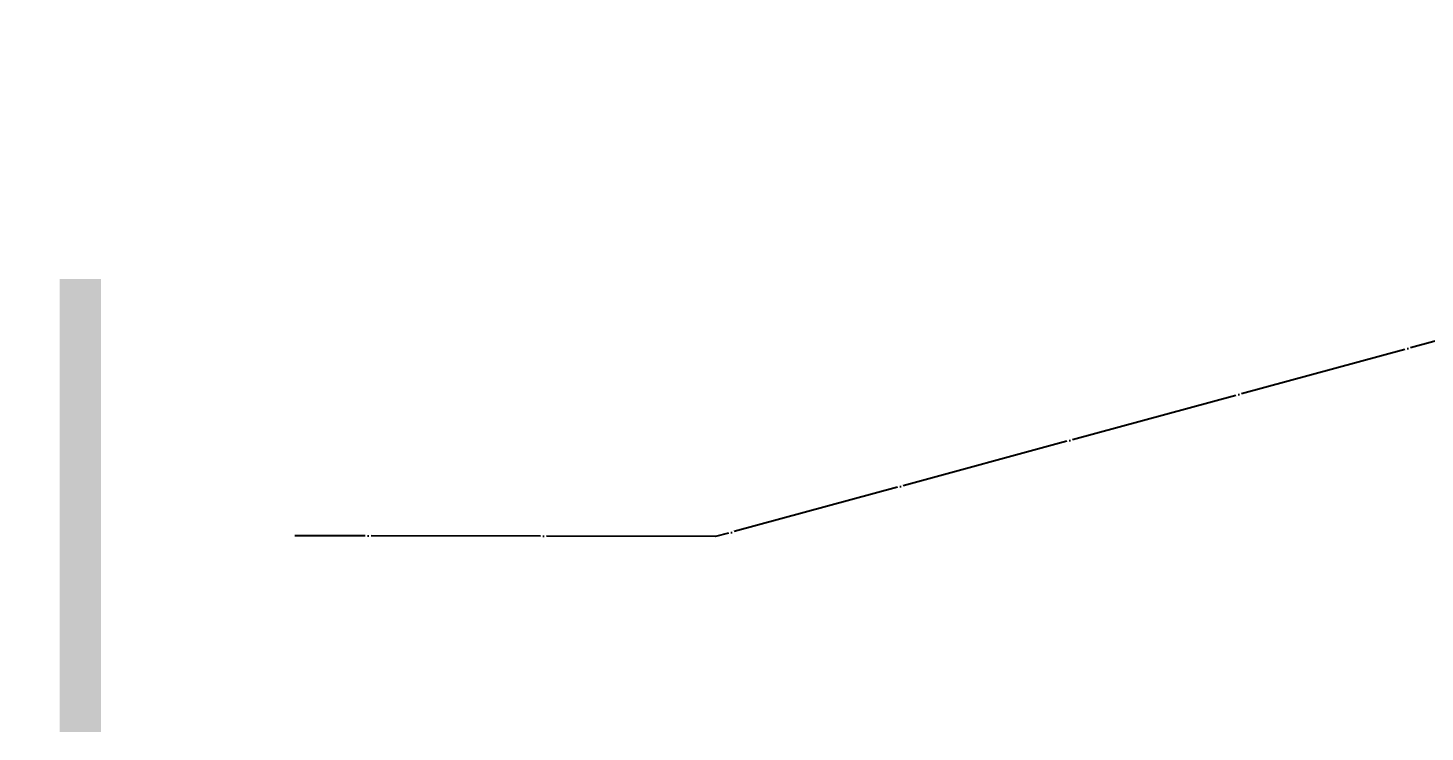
# Model space of a CAD drawing. Header units: millimetres. Extents: x 150937 to 394412, y 327166 to 584759.
# Drawn here: x 197609.7 to 198104.8, y 405318.7 to 405568.2 of the extents above; entities that cross this region are included whole.
import ezdxf

# ---------------------------------------------------------------- set-up
doc = ezdxf.new("R2010")
doc.units = ezdxf.units.MM
doc.linetypes.add('CEN', pattern=[62, 60, -1, 0, -1])
doc.layers.add('지시선', color=1, linetype='CEN', lineweight=20)
doc.layers.add('지시선문자', color=40, linetype='Continuous', lineweight=20)
doc.styles.get("Standard").update_dxf_attribs({"font": 'arial.ttf'})
doc.styles.add('돋움', font='')
doc.styles.get('돋움').set_extended_font_data('Dotum')
doc.dimstyles.new('양쪽화살표지름', dxfattribs={"dimtxt": 3.5, "dimasz": 3.5, "dimexe": 2, "dimexo": 1.5, "dimgap": 0.8, "dimtad": 1, "dimdsep": 46, "dimtxsty": 'Standard', "dimcen": 0, "dimclrd": 1, "dimclre": 1, "dimclrt": 2, "dimazin": 2, "dimtfac": 1, "dimtmove": 0, "dimatfit": 1, "dimfxl": 0, "dimlwd": 25, "dimlwe": 25, "dimarcsym": 0})

# ---------------------------------------------------------------- blocks, each defined once
blk = doc.blocks.new('1point')
at = {"layer": '지시선문자', "insert": (-875.55, -110.27), "char_height": 130, "width": 1034.5319, "attachment_point": 3, "style": '돋움'}
blk.add_mtext('{\\C256;5.한점스위치}', dxfattribs=at)
at = {"layer": '지시선'}
blk.add_leader([(-17.01, -4.62), (-680.79, -184.87), (-829.99, -184.56)], dimstyle='양쪽화살표지름', override={"dimasz": 120, "dimgap": 0.8, "dimtad": 0}, dxfattribs=at)

msp = doc.modelspace()

# ---------------------------------------------------------------- block references
msp.add_blockref('1point', (198534.179, 405572.799))

doc.saveas('drawing.dxf')
